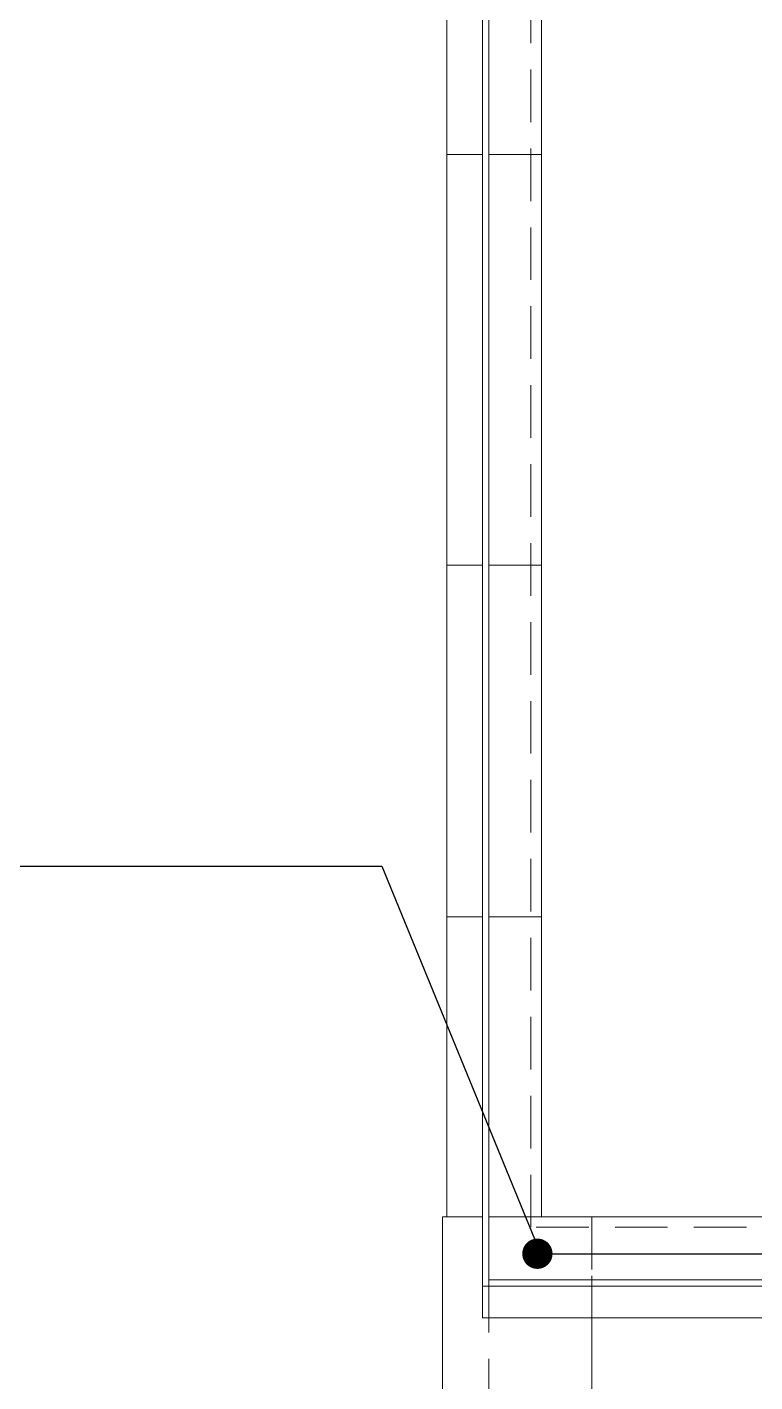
# Model space of a CAD drawing. Header units: metres. Extents: x -13316 to 152404, y -3899 to 30226.
# Drawn here: x 112879 to 113225, y 373 to 1017 of the extents above; entities that cross this region are included whole.
import ezdxf

# ---------------------------------------------------------------- set-up
doc = ezdxf.new("R2010")
doc.units = ezdxf.units.M
doc.header["$LTSCALE"] = 100
doc.header["$MEASUREMENT"] = 0
doc.linetypes.add('HIDDEN', pattern=[0.375, 0.25, -0.125])
for name, color, linetype, lineweight in [('06A', 9, 'Continuous', 9), ('06D', 9, 'Continuous', 9), ('15', 9, 'Continuous', 9), ('E-KABLO', 7, 'Continuous', 30)]:
    doc.layers.add(name, color=color, linetype=linetype, lineweight=lineweight)

# ---------------------------------------------------------------- blocks, each defined once
blk = doc.blocks.new('p-harpusta-ust')
at = {"layer": '06A'}
for points in [[(2204.54, 3700), (712.54, 3700), (712.54, 3595), (729.54, 3595), (729.54, 3683), (2237.54, 3683), (2237.54, -103), (729.54, -103), (729.54, -3), (-30.46, -3), (-30.46, -20), (712.54, -20), (712.54, -120), (2204.54, -120)], [(2204.54, -75), (757.54, -75), (757.54, 25), (-30.46, 25), (-30.46, 0), (732.54, 0), (732.54, -100), (2234.54, -100), (2234.54, 3680), (732.54, 3680), (732.54, 3595), (757.54, 3595), (757.54, 3655), (2204.54, 3655)], [(2204.54, -100), (2204.54, 3656)], [(2234.54, 3656), (2234.54, -75.95)], [(2229.54, -51), (2204.54, -51)], [(2472.54, -51), (2232.54, -50.98)], [(2232.54, -50.98), (2378.54, -51)], [(1700, -100), (1700, -75)], [(1895, -100), (1895, -75)], [(2062, -100), (2062, -75)], [(1700, -120), (1700, -102.94)], [(1895, -120), (1895, -102.94)], [(2062, -120), (2062, -102.94)], [(2472.54, -120), (2472.54, -122), (2204.54, -122), (2204.54, -102.95)]]:
    blk.add_lwpolyline(points, dxfattribs=at)
at = {"layer": '06D'}
blk.add_lwpolyline([(2237.54, -103), (2237.54, 3683), (2252.54, 3683), (2252.54, -103), (2237.54, -103)], dxfattribs=at)
at = {"layer": '06D', "linetype": 'HIDDEN'}
for points in [[(2234.54, -100), (2352.54, -100), (2402.54, -100), (2402.54, 3680), (2234.54, 3680)], [(2204.54, 3660), (2209.54, 3660), (2209.54, -80), (752.54, -80), (752.54, 20), (-30.46, 20)], [(-30.46, 0), (732.54, 0), (732.54, -100), (2204.54, -100)]]:
    blk.add_lwpolyline(points, dxfattribs=at)
at = {"layer": '15'}
blk.add_lwpolyline([(729.54, 3595), (729.54, 3683), (2237.54, 3683), (2237.54, -103), (729.54, -103), (729.54, -3), (-30.46, -3), (-30.46, 0), (732.54, 0), (732.54, -100), (2234.54, -100), (2234.54, 3680), (732.54, 3680), (732.54, 3595)], close=True, dxfattribs=at)
blk = doc.blocks.new('p-cati_vw')
at = {"layer": '06D'}
blk.add_lwpolyline([(3152, -3675.03), (3152, 54.97), (1705, 54.97), (1705, -1115), (920, -1115), (920, -1520), (45, -1517.03), (45, -3135), (920, -3135), (920, -3575.03), (1705, -3575.03), (1705, -3675.03)], close=True, dxfattribs=at)
at = {"layer": '06D', "rotation": 1.082915e-10}
blk.add_blockref('p-harpusta-ust', (947.46, -3600.03), dxfattribs=at)

msp = doc.modelspace()

# ---------------------------------------------------------------- linework, layer by layer
at = {"layer": 'E-KABLO', "color": 0, "linetype": 'Continuous'}
for p, q in [((112527.53, 618.31), (113047.58, 618.31)), ((113047.58, 618.31), (113121.56, 437.74))]:
    msp.add_line(p, q, dxfattribs=at)
at = {"layer": 'E-KABLO', "color": 3, "linetype": 'Continuous'}
msp.add_line((113121.56, 434.14), (116853.53, 434.14), dxfattribs=at)
at = {"layer": 'E-KABLO', "color": 4, "linetype": 'Continuous', "const_width": 7.2}
msp.add_lwpolyline([(113125.16, 434.14, 1), (113117.96, 434.14, 1)], format="xyb", close=True, dxfattribs=at)

# ---------------------------------------------------------------- block references
at = {"layer": '06D', "rotation": 269.9999999998917}
msp.add_blockref('p-cati_vw', (116798.49, 3603.68), dxfattribs=at)

doc.saveas('drawing.dxf')
